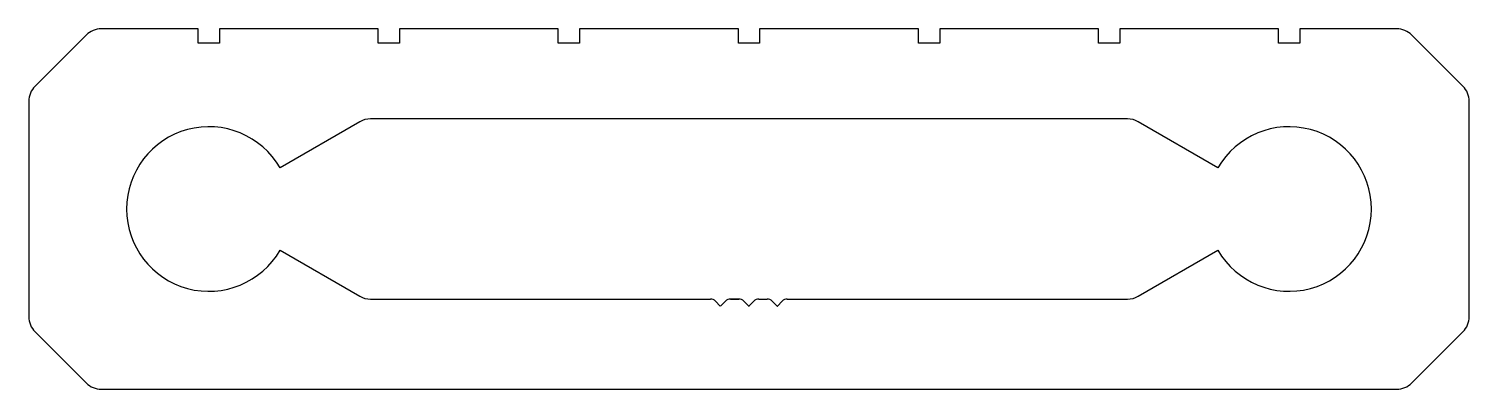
# Model space of a CAD drawing. Extents: x -25.4 to 25.4, y 0.3 to 13.
import ezdxf

# ---------------------------------------------------------------- set-up
doc = ezdxf.new("R2010")
doc.units = 0
doc.layers.add('1', color=4, linetype='CONTINUOUS')

msp = doc.modelspace()

# ---------------------------------------------------------------- linework, layer by layer
at = {"layer": '1', "color": 7, "linetype": 'CONTINUOUS'}
for p, q in [((-23.37, 12.76), (-25.176, 10.954)), ((-19.421, 12.979), (-22.84, 12.979)), ((-19.421, 12.479), (-19.421, 12.979)), ((-13.071, 12.979), (-18.671, 12.979)), ((-18.671, 12.979), (-18.671, 12.479)), ((-13.071, 12.479), (-13.071, 12.979)), ((-6.721, 12.979), (-12.321, 12.979)), ((-12.321, 12.979), (-12.321, 12.479)), ((-6.721, 12.479), (-6.721, 12.979)), ((-0.371, 12.979), (-5.971, 12.979)), ((-5.971, 12.979), (-5.971, 12.479)), ((-0.371, 12.479), (-0.371, 12.979)), ((5.979, 12.979), (0.379, 12.979)), ((0.379, 12.979), (0.379, 12.479)), ((5.979, 12.479), (5.979, 12.979)), ((12.329, 12.979), (6.729, 12.979)), ((6.729, 12.979), (6.729, 12.479)), ((12.329, 12.479), (12.329, 12.979)), ((18.679, 12.979), (13.079, 12.979)), ((13.079, 12.979), (13.079, 12.479)), ((18.679, 12.479), (18.679, 12.979)), ((22.848, 12.979), (19.429, 12.979)), ((19.429, 12.979), (19.429, 12.479)), ((25.185, 10.954), (23.379, 12.76)), ((-18.671, 12.479), (-19.421, 12.479)), ((-12.321, 12.479), (-13.071, 12.479)), ((-5.971, 12.479), (-6.721, 12.479)), ((0.379, 12.479), (-0.371, 12.479)), ((6.729, 12.479), (5.979, 12.479)), ((13.079, 12.479), (12.329, 12.479)), ((19.429, 12.479), (18.679, 12.479)), ((-25.396, 10.424), (-25.396, 2.835)), ((25.404, 2.835), (25.404, 10.424)), ((-13.721, 9.704), (-16.534, 8.079)), ((13.354, 9.804), (-13.346, 9.804)), ((16.543, 8.079), (13.729, 9.704)), ((-16.534, 5.179), (-13.721, 3.555)), ((13.729, 3.555), (16.543, 5.179)), ((-13.346, 3.454), (-1.355, 3.454)), ((-1.355, 3.454), (-1.355, 3.454)), ((-1.178, 3.381), (-1.007, 3.21)), ((-0.996, 3.21), (-0.825, 3.381)), ((-0.648, 3.454), (-0.355, 3.454)), ((-0.355, 3.454), (-0.648, 3.454)), ((-0.648, 3.454), (-0.355, 3.454)), ((-0.355, 3.454), (-0.648, 3.454)), ((-0.648, 3.454), (-0.355, 3.454)), ((-0.178, 3.381), (-0.007, 3.21)), ((0.004, 3.21), (0.175, 3.381)), ((0.352, 3.454), (0.645, 3.454)), ((0.822, 3.381), (0.993, 3.21)), ((1.004, 3.21), (1.175, 3.381)), ((1.352, 3.454), (13.354, 3.454)), ((-25.176, 2.305), (-23.37, 0.499)), ((23.379, 0.499), (25.185, 2.305)), ((-22.84, 0.279), (22.848, 0.279))]:
    msp.add_line(p, q, dxfattribs=at)
for centre, radius, start, end in [((-22.84, 12.229), 0.75, 90, 135), ((22.848, 12.229), 0.75, 45, 90), ((-24.646, 10.424), 0.75, 135, 180), ((24.654, 10.424), 0.75, 360, 45), ((-13.346, 9.054), 0.75, 90, 120), ((13.354, 9.054), 0.75, 60, 90), ((-19.046, 6.629), 2.9, 30, 330), ((19.054, 6.629), 2.9, 210, 150), ((-13.346, 4.204), 0.75, 240, 270), ((-1.355, 3.204), 0.25, 45, 90), ((-1.001, 3.216), 0.008, 225, 315), ((-0.648, 3.204), 0.25, 90, 135), ((-0.355, 3.204), 0.25, 45, 90), ((-0.001, 3.216), 0.008, 225, 315), ((0.352, 3.204), 0.25, 90, 135), ((0.645, 3.204), 0.25, 45, 90), ((0.998, 3.216), 0.008, 225, 315), ((1.352, 3.204), 0.25, 90, 135), ((13.354, 4.204), 0.75, 270, 300), ((-24.646, 2.835), 0.75, 180, 225), ((24.654, 2.835), 0.75, 315, 360), ((-22.84, 1.029), 0.75, 225, 270), ((22.848, 1.029), 0.75, 270, 315)]:
    msp.add_arc(centre, radius, start, end, dxfattribs=at)

doc.saveas('drawing.dxf')
